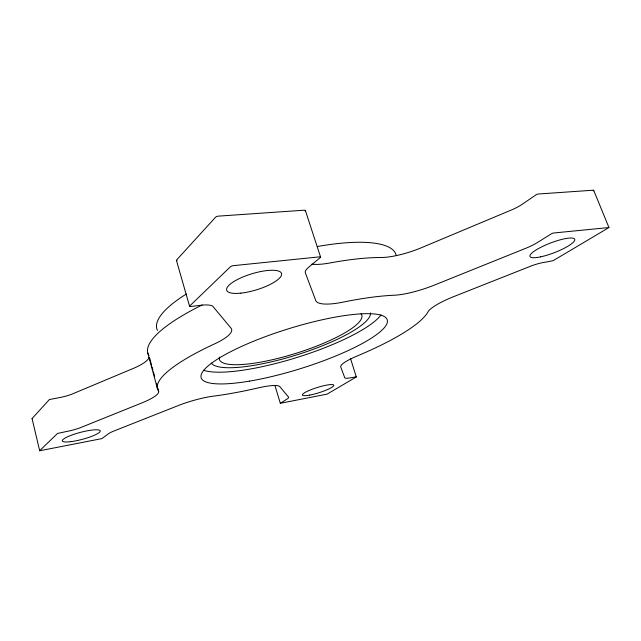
<?xml version="1.0" encoding="UTF-8"?>
<svg xmlns="http://www.w3.org/2000/svg" width="641" height="641" viewBox="0 0 641 641"><rect width="100%" height="100%" fill="white"/><g stroke="black" fill="none" stroke-linecap="round" stroke-linejoin="round"><path stroke-width="0.96" d="M350.595 358.744L356.308 376.98L327.126 394.119L280.325 403.301L286.831 399.183A14.839 2.508 -16.9 0 0 288.498 397.043L279.788 386.603A32.106 5.817 -16.7 0 0 257.986 387.949A145.787 31.393 -17.3 0 1 213.725 396.106A33.42 6.218 -16 0 0 178.639 405.416L114.362 430.84A16.634 2.989 -15.3 0 0 107.968 434.117L101.863 438.62L39.678 450.759L32.05 418.565L49.365 399.575L58.171 397.837A18.469 4.215 -14 0 0 71.407 394.359L132.479 368.767A38.204 9.343 -14.6 0 0 149.073 357.462M39.63 450.711L57.546 433.436L66.4 431.537A18.637 3.63 -14.5 0 0 79.732 427.948L141.597 403.029A38.572 8.037 -15 0 0 158.559 390.922A142.07 30.504 -17.3 0 1 215.4 343.504A44.758 11.218 -15.8 0 0 230.936 328.048L212.572 306.037A24.63 6.819 -15.7 0 0 200.128 305.332L190.754 306.502A2.027 0.577 -15.8 0 1 189.736 305.973L230.44 266.744A2.203 0.689 -16.6 0 1 233.268 265.662L319.659 256.857A2.075 0.609 -18.2 0 1 320.324 257.538L308.553 267.321A25.047 7.123 -18.4 0 0 305.412 273.002L315.805 300.661A45.207 11.482 -18.6 0 0 342.935 302.151A145.026 31.072 -17.3 0 1 394.119 295.237A43.452 10.36 -19.4 0 0 434.558 285.029L525.596 248.355A22.379 5.184 -20.9 0 0 537.414 242.538L551.276 233.877A1.819 0.417 -21.3 0 1 553.68 232.995L608.95 227.539L553.063 260.719L545.267 262.193A19.879 4.078 -20.4 0 0 531.974 265.662L454.653 296.246A37.426 7.588 -19.5 0 0 428.268 311.43A142.006 30.48 -17.3 0 1 356.252 356.38A32.266 5.881 -18.1 0 0 340.772 367.117L344.858 377.99A15.072 2.58 -17.9 0 0 351.004 377.733L356.492 376.82M32.459 418.685L32.05 418.565M593.662 190.273L608.918 227.451M305.388 210.544L320.612 257.129M274.893 385.377L280.325 403.301M176.435 260.382L189.592 306.318M149.513 357.606L151.58 365.218M152.093 367.125L152.87 369.977M153.391 371.884L154.681 376.644M156.492 383.302L157.261 386.162M157.782 388.069L158.559 390.922M147.751 352.887L157.422 388.526M148.992 355.699A140.708 35.431 -17.3 0 1 202.195 304.972M177.172 260.663A2.003 0.665 -15.5 0 1 176.571 259.998L215.544 217.243A2.171 0.793 -16.5 0 1 218.333 216.137L304.419 210.184A2.051 0.705 -18.4 0 1 305.124 210.993M311.662 264.212A44.702 13.293 -18.8 0 0 330.043 262.954A143.64 36.088 -17.3 0 1 381.147 257.49A42.987 12.003 -19.8 0 0 421.289 247.755L510.917 210.2A22.139 6.001 -21.5 0 0 522.479 204.118L535.932 194.896A1.795 0.481 -22 0 1 538.304 194.007L593.27 190.209A1.747 0.433 -22.4 0 1 593.165 190.906M381.034 314.883A97.12 22.002 -17.3 0 1 297.112 357.43A97.12 22.002 -17.3 0 1 203.606 370.25M157.486 330.427A125.179 34.189 -17.3 0 1 186.339 294.003M317.295 246.537A125.179 34.189 -17.3 0 1 396.13 255.222M370.474 312.936A83.562 18.91 -17.3 0 1 297.12 354.777A83.562 18.91 -17.3 0 1 211.282 363.006M361.059 313.802A74.556 16.858 -17.3 0 1 293.995 353.936A74.556 16.858 -17.3 0 1 219.422 357.109M309.747 395.096A16.434 2.748 -17.4 0 0 333.785 385.457A16.434 2.748 -17.4 0 0 310.741 389.816A16.434 2.748 -17.4 0 0 309.747 395.096M70.839 441.657A19.639 3.614 -14.8 0 0 100.228 431.281A19.639 3.614 -14.8 0 0 72.673 434.742A19.639 3.614 -14.8 0 0 70.839 441.657M540.563 256.873A23.981 5.192 -21 0 0 574.793 239.894A23.981 5.192 -21 0 0 541.629 246.897A23.981 5.192 -21 0 0 540.563 256.873M240.792 293.145A28.669 8.357 -17 0 0 281.623 274.06A28.669 8.357 -17 0 0 239.886 278.322A28.669 8.357 -17 0 0 240.792 293.145M249.381 381.139A97.448 20.808 -17.3 0 0 387.412 320.732A97.448 20.808 -17.3 0 0 245.791 344.546A97.448 20.808 -17.3 0 0 249.381 381.139"/></g></svg>
